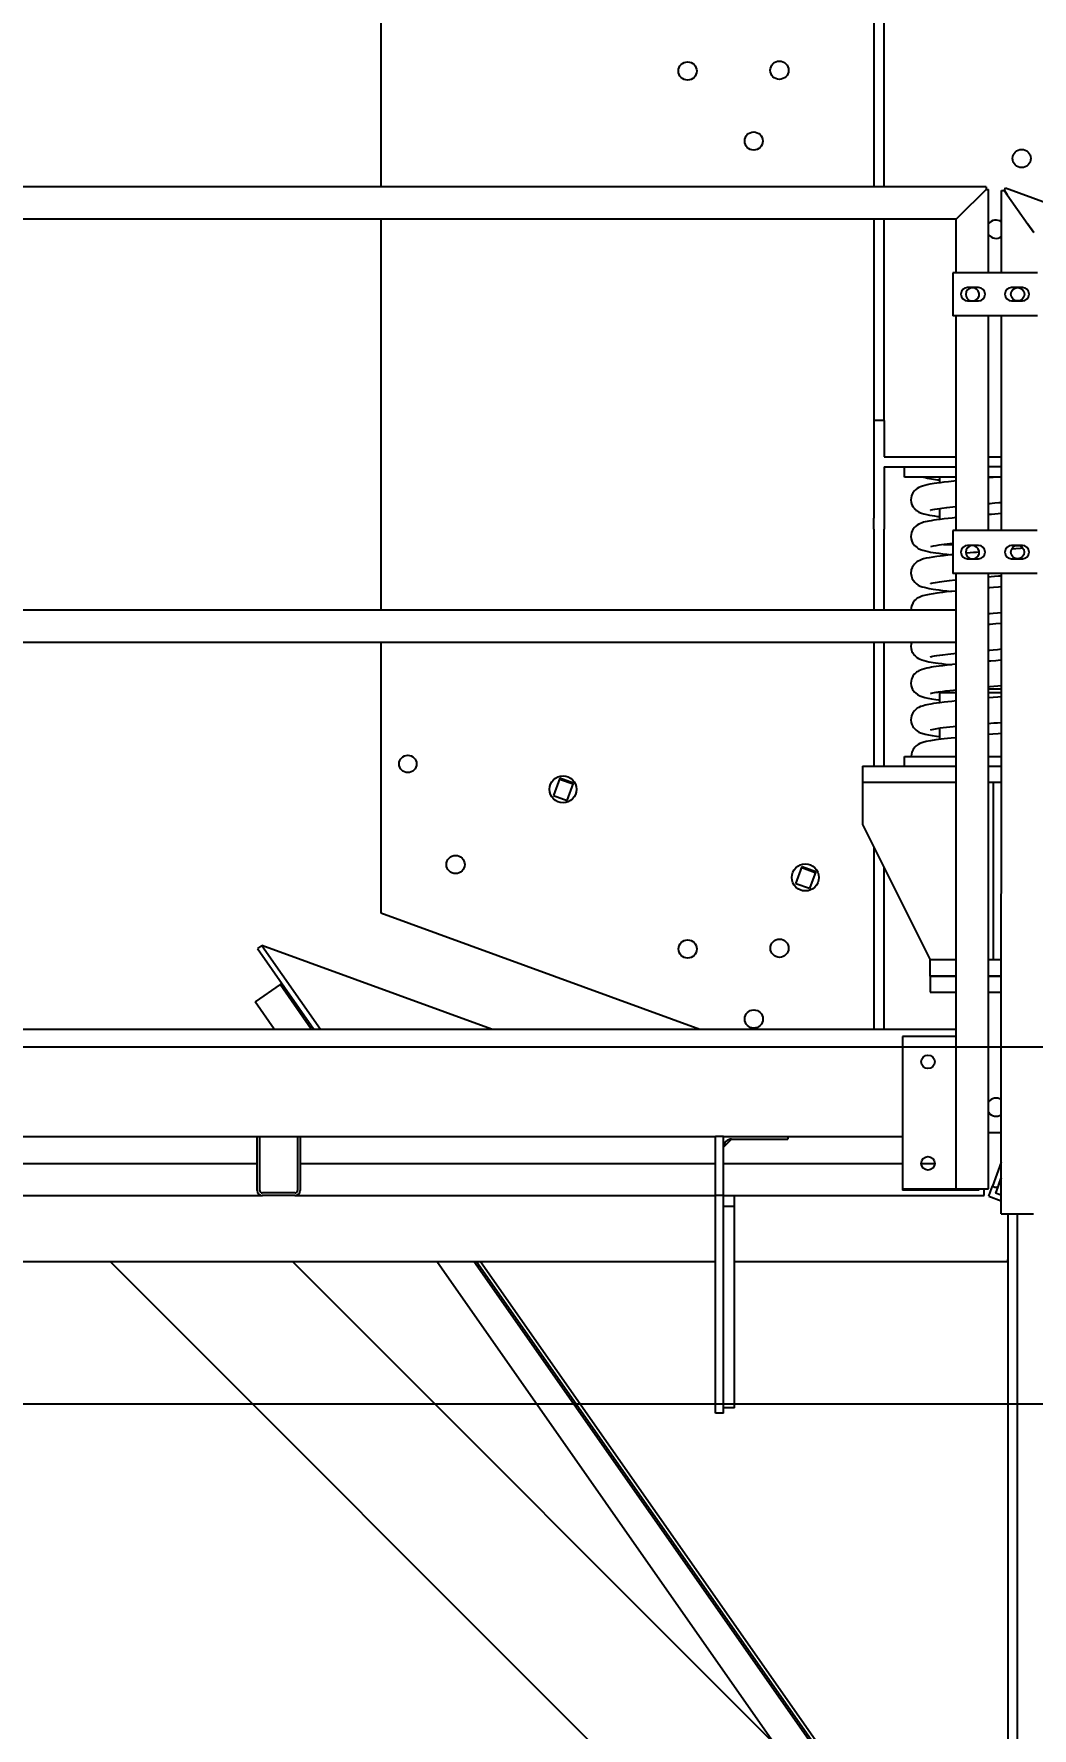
# Model space of a CAD drawing. Header units: millimetres. Extents: x 0 to 55611, y 0 to 32827.
# Drawn here: x 18248 to 19428, y 26948 to 28950 of the extents above; entities that cross this region are included whole.
import ezdxf

# ---------------------------------------------------------------- set-up
doc = ezdxf.new("R2010")
doc.units = ezdxf.units.MM
doc.header["$LTSCALE"] = 10
doc.header["$PDSIZE"] = -1
doc.linetypes.add('SLD-Continua', pattern=[0])
doc.layers.add('EQUIPO', color=30, linetype='SLD-Continua')
doc.layers.add('STRUC', color=5, linetype='SLD-Continua')
doc.layers.add('TEXT', color=1, linetype='SLD-Continua', lineweight=25)
doc.styles.add('1', font='romans.shx', dxfattribs={"height": 125})
doc.dimstyles.new('50', dxfattribs={"dimscale": 0, "dimtxt": 125, "dimasz": 125, "dimexe": 125, "dimexo": 125, "dimgap": 50, "dimtad": 1, "dimdec": 0, "dimlfac": 49.861111, "dimzin": 1, "dimtxsty": '1', "dimcen": 2.5, "dimclrd": 1, "dimclre": 1, "dimadec": 0, "dimazin": 0, "dimtfac": 1, "dimtdec": 0, "dimtmove": 0, "dimatfit": 3, "dimfxl": 1, "dimtzin": 1, "dimarcsym": 0})

# ---------------------------------------------------------------- blocks, each defined once
blk = doc.blocks.new('*D107')
at = {"color": 1, "lineweight": -2, "transparency": 16777216}
for p, q in [((17583.4, 28887.9), (17583.4, 31015.6)), ((29013, 23894.3), (29013, 31015.6)), ((28888, 30890.6), (17708.4, 30890.6))]:
    blk.add_line(p, q, dxfattribs=at)
at = {"color": 1, "transparency": 16777216}
for points in [[(17708.4, 30911.4), (17708.4, 30869.8), (17583.4, 30890.6)], [(28888, 30911.4), (28888, 30869.8), (29013, 30890.6)]]:
    blk.add_solid(points, dxfattribs=at)
at = {"layer": 'Defpoints', "color": 0, "transparency": 16777216}
for p in [(17583.4, 30890.6), (17583.4, 28762.9), (29013, 23769.3)]:
    blk.add_point(p, dxfattribs=at)
at = {"color": 0, "transparency": 16777216, "insert": (23298.2, 31003.1), "char_height": 125, "attachment_point": 5, "style": '1'}
blk.add_mtext('11430', dxfattribs=at)
blk = doc.blocks.new('*D108')
at = {"color": 1, "lineweight": -2, "transparency": 16777216}
for p, q in [((17583.4, 28887.9), (17583.4, 30587.3)), ((20408.4, 27752.3), (20408.4, 30587.3)), ((17708.4, 30462.3), (20283.4, 30462.3))]:
    blk.add_line(p, q, dxfattribs=at)
at = {"color": 1, "transparency": 16777216}
for points in [[(17708.4, 30483.1), (17708.4, 30441.4), (17583.4, 30462.3)], [(20283.4, 30483.1), (20283.4, 30441.4), (20408.4, 30462.3)]]:
    blk.add_solid(points, dxfattribs=at)
at = {"layer": 'Defpoints', "color": 0, "transparency": 16777216}
for p in [(20408.4, 30462.3), (17583.4, 28762.9), (20408.4, 27627.3)]:
    blk.add_point(p, dxfattribs=at)
at = {"color": 0, "transparency": 16777216, "insert": (18995.9, 30574.8), "char_height": 125, "attachment_point": 5, "style": '1'}
blk.add_mtext('2825', dxfattribs=at)

msp = doc.modelspace()

# ---------------------------------------------------------------- linework, layer by layer
at = {"color": 7, "linetype": 'SLD-Continua', "lineweight": 25}
for p, q in [((19434, 28667.6), (19334, 28667.6)), ((19334, 28667.6), (19334, 28666.8)), ((19334, 28666.8), (19334, 28617.6)), ((19364.3, 28650.1), (19351.6, 28650.1)), ((19351.6, 28634.2), (19364.3, 28634.2)), ((19416.3, 28650.1), (19403.6, 28650.1)), ((19403.6, 28634.2), (19416.3, 28634.2)), ((19334, 28617.6), (19334, 28616.8)), ((19434, 28616.8), (19334, 28616.8)), ((19433.9, 28362.8), (19333.9, 28362.8)), ((19333.9, 28362.8), (19333.9, 28362)), ((19333.9, 28362), (19333.9, 28312.8)), ((19364.3, 28345.3), (19351.6, 28345.3)), ((19416.3, 28345.3), (19403.6, 28345.3)), ((19333.9, 28312.8), (19333.9, 28312)), ((19351.6, 28329.4), (19364.3, 28329.4)), ((19403.6, 28329.4), (19416.3, 28329.4)), ((19433.9, 28312), (19333.9, 28312)), ((19227.3, 28084.5), (19227.3, 28065.5)), ((19227.3, 28084.5), (19338.2, 28084.5)), ((19376.3, 28084.5), (19391.4, 28084.5)), ((19227.3, 28065.5), (19338.2, 28065.5)), ((19227.3, 28065.5), (19227.3, 28015.5)), ((19376.3, 28065.5), (19391.4, 28065.5)), ((19381.7, 28065.5), (19381.7, 27855.5)), ((19227.3, 28015.5), (19307.3, 27855.5)), ((19307.3, 27836.4), (19307.3, 27855.5)), ((19338.2, 27855.5), (19307.3, 27855.5)), ((19391.4, 27855.5), (19376.3, 27855.5)), ((19338.2, 27836.4), (19307.3, 27836.4)), ((19391.3, 27836.4), (19376.3, 27836.4))]:
    msp.add_line(p, q, dxfattribs=at)
for centre, start, end in [((19351.6, 28642.2), 89.9908, 269.9908), ((19364.3, 28642.2), 269.9908, 89.9908), ((19403.6, 28642.2), 89.9908, 269.9908), ((19416.3, 28642.2), 269.9908, 89.9908), ((19351.6, 28337.4), 89.9908, 269.9908), ((19364.3, 28337.4), 269.9908, 89.9908), ((19403.6, 28337.4), 89.9908, 269.9908), ((19416.3, 28337.4), 269.9908, 89.9908)]:
    msp.add_arc(centre, 7.94, start, end, dxfattribs=at)
at = {"layer": 'EQUIPO', "linetype": 'SLD-Continua', "lineweight": 25}
for p, q in [((19240.8, 29897), (19240.8, 28769)), ((19252.8, 28769), (19252.8, 29897)), ((18657.8, 29470), (18657.8, 28769)), ((18657.8, 28730.9), (18657.8, 28269)), ((19240.8, 28730.9), (19240.8, 28493)), ((19252.8, 28493), (19252.8, 28730.9)), ((19252.8, 28493), (19240.8, 28493)), ((19240.8, 28493), (19240.8, 28377.4)), ((19252.8, 28493), (19252.8, 28450)), ((19252.8, 28450), (19338.2, 28450)), ((19252.8, 28438), (19252.8, 28377.4)), ((19252.8, 28438), (19338.2, 28438)), ((19276.8, 28426), (19276.8, 28438)), ((19376.3, 28450), (19391.5, 28450)), ((19391.5, 28438), (19376.3, 28438)), ((19338.2, 28426), (19276.8, 28426)), ((19318.3, 28426), (19318.3, 28419.3)), ((19391.5, 28426), (19376.3, 28426)), ((19240.8, 28364.7), (19240.8, 28377.4)), ((19252.8, 28377.4), (19252.8, 28364.7)), ((19318.3, 28388.9), (19318.3, 28375.9)), ((19240.8, 28364.7), (19240.8, 28269)), ((19252.8, 28269), (19252.8, 28364.7)), ((19323, 28346.3), (19323.3, 28346)), ((19333.9, 28346), (19323.3, 28346)), ((19284.6, 28269.3), (19284.6, 28269)), ((18657.8, 28230.9), (18657.8, 27911)), ((19240.8, 28230.9), (19240.8, 28108)), ((19252.8, 28108), (19252.8, 28230.9)), ((19284.7, 28226), (19284.7, 28226)), ((19319.8, 28172.5), (19318.3, 28171)), ((19376.3, 28176), (19378.3, 28176)), ((19378.3, 28176), (19391.5, 28176)), ((19318.3, 28171), (19318.3, 28159.3)), ((19338.2, 28171), (19318.3, 28171)), ((19378.3, 28171), (19376.3, 28171)), ((19391.5, 28171), (19378.3, 28171)), ((19318.3, 28129), (19318.3, 28116)), ((19240.8, 28108), (19240.8, 28084.5)), ((19252.8, 28084.5), (19252.8, 28108)), ((19276.8, 28084.5), (19276.8, 28096)), ((19276.8, 28096), (19338.2, 28096)), ((19285, 28096.6), (19284.6, 28096)), ((19376.3, 28096), (19391.4, 28096)), ((18869.6, 28070.1), (18862.2, 28049.8)), ((18885.1, 28063), (18869.1, 28068.8)), ((18885.6, 28064.3), (18869.6, 28070.1)), ((18878.2, 28044), (18885.6, 28064.3)), ((18862.2, 28049.8), (18878.2, 28044)), ((19240.8, 27988.4), (19240.8, 27773.8)), ((19148.6, 27945.5), (19156, 27965.9)), ((19155.5, 27964.6), (19171.5, 27958.8)), ((19156, 27965.9), (19172, 27960.1)), ((19172, 27960.1), (19164.6, 27939.7)), ((19252.8, 27773.8), (19252.8, 27964.4)), ((19164.6, 27939.7), (19148.6, 27945.5)), ((18657.8, 27911), (19034.8, 27773.8)), ((18517.3, 27872.5), (18512.1, 27868.9)), ((18517.3, 27872.5), (18586.4, 27773.8)), ((18788.6, 27773.8), (18517.3, 27872.5)), ((18517.3, 27872.5), (18517.3, 27872.5)), ((18512.1, 27868.9), (18578.7, 27773.8)), ((18538.7, 27826.5), (18509.2, 27805.9)), ((18539.6, 27827.2), (18538.7, 27826.5)), ((18575.6, 27773.8), (18538.7, 27826.5)), ((18540.7, 27828), (18539.6, 27827.2)), ((18531.7, 27773.8), (18509.2, 27805.9)), ((19122.9, 26929.5), (18724.2, 27499)), ((19269.2, 26783.3), (18768, 27499)), ((18771.1, 27499), (19279.4, 26773)), ((18775.9, 27499), (19295.4, 26757))]:
    msp.add_line(p, q, dxfattribs=at)
at = {"layer": 'EQUIPO', "linetype": 'SLD-Continua', "lineweight": 25, "flags": 128}
for points in [[(19338.2, 28421.5), (19335.4, 28421.2), (19329.1, 28420.6), (19323.6, 28419.9), (19319, 28419.4), (19315.2, 28418.9), (19312.1, 28418.4), (19309.6, 28418), (19306.9, 28417.6), (19303.9, 28417), (19300.8, 28416.3), (19298.1, 28415.5), (19295.9, 28414.7), (19293.9, 28413.8), (19292, 28412.7), (19289.9, 28411.1), (19288.6, 28409.7), (19286.8, 28407.3), (19286, 28405.7), (19285.3, 28403.8), (19284.8, 28401.5), (19284.6, 28399)], [(19387.3, 28426), (19381.7, 28425.5), (19376.3, 28425)], [(19284.6, 28399.3), (19285, 28395.9), (19285.8, 28393.2), (19286.8, 28391.3), (19287.3, 28390.5), (19287.8, 28389.9), (19288.6, 28389), (19288.9, 28388.6), (19289.2, 28388.3), (19289.5, 28388.1), (19289.8, 28387.8), (19290, 28387.6), (19290.3, 28387.3), (19290.5, 28387.1), (19291.2, 28386.5), (19292.3, 28385.7), (19293.8, 28384.8), (19297, 28383.4), (19300, 28382.5), (19303.2, 28381.7), (19306.4, 28381.1), (19309.6, 28380.5), (19312.5, 28380.1), (19316, 28379.6), (19318.3, 28379.3)], [(19376.3, 28394.9), (19376.5, 28394.9), (19378.3, 28395), (19380.6, 28395.2), (19383.6, 28395.5), (19388.4, 28395.9), (19391.5, 28396.2)], [(19338.2, 28378.2), (19333.4, 28377.7), (19328.4, 28377.2), (19324, 28376.7), (19319, 28376), (19314.9, 28375.5), (19311.5, 28375), (19308.4, 28374.5), (19305.9, 28374.1), (19303.7, 28373.6), (19301.5, 28373.1), (19299.5, 28372.6), (19297.8, 28372.1), (19296, 28371.4), (19294, 28370.5), (19292.1, 28369.4), (19290, 28367.8), (19288.6, 28366.4), (19286.9, 28364.1), (19286, 28362.4), (19285.3, 28360.5), (19284.8, 28358.2), (19284.6, 28355.7)], [(19307.6, 28387), (19307.6, 28387), (19307.9, 28387.1), (19308.6, 28387.3), (19310.3, 28387.6), (19312.8, 28388.1), (19315.8, 28388.6), (19321.1, 28389.3), (19327.1, 28390.1), (19333.9, 28390.9), (19338.2, 28391.3)], [(19391.5, 28383), (19387.7, 28382.7), (19379.7, 28382), (19376.3, 28381.7)], [(19284.6, 28355.9), (19284.9, 28353), (19285.7, 28350.2), (19286.5, 28348.5), (19287.5, 28346.9), (19288.7, 28345.4), (19290.2, 28343.9), (19291.8, 28342.7), (19293.2, 28341.8), (19296, 28340.5), (19298.7, 28339.6), (19301.6, 28338.8), (19304.8, 28338.1), (19307.7, 28337.5), (19310.8, 28337), (19313.8, 28336.6), (19317.5, 28336.1), (19321.9, 28335.5), (19327.1, 28334.9), (19332.6, 28334.3)], [(19333.9, 28334.4), (19328.2, 28333.8), (19323.2, 28333.2), (19319, 28332.7), (19315, 28332.2), (19310.4, 28331.5), (19306.3, 28330.8), (19302.7, 28330.1), (19299.6, 28329.3), (19298.2, 28328.9), (19296.6, 28328.3), (19294.9, 28327.6), (19293.2, 28326.7), (19291.6, 28325.8), (19290.1, 28324.5), (19289.4, 28323.9), (19288.6, 28323.1), (19287.4, 28321.6), (19286.1, 28319.3), (19285, 28316.3), (19284.6, 28312.3)], [(19365.1, 28337.4), (19364.4, 28337.3), (19361.9, 28337.1), (19358.6, 28336.8), (19354.7, 28336.4), (19350.2, 28336), (19349.5, 28336)], [(19416.8, 28342.1), (19414.1, 28341.8), (19408.4, 28341.3), (19403.5, 28340.8)], [(19284.6, 28312.6), (19285.1, 28308.8), (19286.1, 28305.9), (19287.4, 28303.7), (19289, 28301.7), (19291.1, 28299.9), (19293.2, 28298.5), (19295.6, 28297.3), (19297.8, 28296.5), (19300.3, 28295.8), (19303.2, 28295.1), (19306, 28294.5), (19308.5, 28294.1), (19311, 28293.6), (19314, 28293.2), (19317.6, 28292.7), (19321.9, 28292.2), (19327.1, 28291.6), (19332.6, 28291)], [(19307.6, 28300.3), (19307.6, 28300.3), (19307.8, 28300.4), (19308.9, 28300.7), (19310.9, 28301.1), (19313.5, 28301.6), (19318.3, 28302.3), (19323.8, 28303), (19330, 28303.8), (19337, 28304.5), (19338.2, 28304.7)], [(19376.3, 28308.2), (19377.2, 28308.3), (19379.5, 28308.5), (19383.2, 28308.8), (19388, 28309.2), (19391.5, 28309.5)], [(19391.5, 28296.4), (19387.9, 28296.1), (19382.3, 28295.6), (19377.9, 28295.2), (19376.3, 28295)], [(19338.2, 28291.5), (19337.2, 28291.4), (19331.4, 28290.8), (19326.3, 28290.3), (19322, 28289.8), (19318.4, 28289.3), (19315.3, 28288.9), (19310.8, 28288.2), (19306.3, 28287.5), (19302.2, 28286.6), (19298.7, 28285.7), (19297.4, 28285.3), (19295.9, 28284.7), (19294.1, 28283.9), (19292.1, 28282.8), (19290.3, 28281.4), (19289.3, 28280.5), (19288.4, 28279.5), (19286.7, 28277), (19285.2, 28273.5), (19284.8, 28271.4), (19284.6, 28269)], [(19376.3, 28264.9), (19378.2, 28265), (19381.9, 28265.4), (19386.8, 28265.8), (19391.5, 28266.2)], [(19391.5, 28253), (19390.7, 28253), (19384.9, 28252.5), (19381.2, 28252.1), (19378.1, 28251.9), (19376.3, 28251.7)], [(19285.5, 28230.9), (19284.9, 28229.2), (19284.6, 28226)], [(19284.6, 28226), (19284.8, 28223.6), (19285.2, 28221.6), (19285.8, 28220), (19286.4, 28218.8), (19286.9, 28217.9), (19287.3, 28217.2), (19287.6, 28216.8), (19288.1, 28216.2), (19289.4, 28214.7), (19291.4, 28213), (19293.6, 28211.6), (19295.3, 28210.8), (19297.6, 28209.9), (19300.1, 28209.2), (19302.9, 28208.5), (19305.8, 28207.9), (19308.5, 28207.4), (19310.9, 28207), (19313.4, 28206.6), (19316.6, 28206.2), (19320.5, 28205.7), (19325.2, 28205.1), (19330.9, 28204.5), (19332.6, 28204.3)], [(19307.6, 28213.7), (19307.6, 28213.7), (19308, 28213.8), (19309, 28214), (19310.5, 28214.4), (19312.4, 28214.7), (19315.3, 28215.2), (19318.6, 28215.7), (19322.3, 28216.2), (19328.3, 28216.9), (19335.2, 28217.7), (19338.2, 28218)], [(19376.3, 28221.5), (19377.8, 28221.7), (19381.8, 28222), (19386.9, 28222.5), (19391.5, 28222.9)], [(19338.2, 28204.9), (19333.5, 28204.4), (19327.5, 28203.7), (19322.3, 28203.1), (19317.9, 28202.6), (19314.3, 28202.1), (19311.3, 28201.7), (19308.9, 28201.3), (19306.3, 28200.8), (19303.4, 28200.2), (19300.5, 28199.5), (19297.9, 28198.8), (19295.8, 28198), (19293.8, 28197.1), (19292.6, 28196.4), (19291.3, 28195.5), (19289.9, 28194.4), (19288.5, 28193), (19286.8, 28190.6), (19286, 28189), (19285.3, 28187.1), (19284.8, 28184.9), (19284.6, 28182.4)], [(19391.5, 28209.7), (19390.6, 28209.6), (19384.9, 28209.1), (19379.2, 28208.6), (19376.3, 28208.4)], [(19284.6, 28182.6), (19284.9, 28179.4), (19285.7, 28176.9), (19286.5, 28175.1), (19287.2, 28173.9), (19288, 28173), (19288.8, 28172), (19289.8, 28170.9), (19292.4, 28169), (19295.1, 28167.6), (19297.6, 28166.6), (19301, 28165.6), (19304.6, 28164.8), (19309, 28164), (19313.8, 28163.2), (19317.7, 28162.7), (19318.3, 28162.6)], [(19307.6, 28170.4), (19307.7, 28170.4), (19308.6, 28170.6), (19310.5, 28171), (19312.6, 28171.4), (19314.3, 28171.7), (19315.9, 28172), (19317.3, 28172.2), (19319.1, 28172.4), (19322, 28172.8), (19325.8, 28173.3), (19330.7, 28173.9), (19335, 28174.3), (19338.2, 28174.7)], [(19376.3, 28178.2), (19378.4, 28178.4), (19382.7, 28178.8), (19387.3, 28179.2), (19391.5, 28179.6)], [(19338.2, 28161.6), (19333.1, 28161), (19328.2, 28160.5), (19323.8, 28160), (19318.8, 28159.4), (19314.7, 28158.8), (19311.3, 28158.3), (19308.2, 28157.8), (19305.7, 28157.4), (19303.4, 28156.9), (19301.3, 28156.4), (19299.5, 28155.9), (19297.8, 28155.4), (19296, 28154.8), (19294, 28153.9), (19292.1, 28152.8), (19290, 28151.2), (19288.6, 28149.8), (19286.9, 28147.4), (19286, 28145.8), (19285.3, 28143.9), (19284.8, 28141.6), (19284.6, 28139)], [(19391.5, 28166.4), (19387.1, 28166), (19381.6, 28165.5), (19376.6, 28165.1), (19376.3, 28165.1)], [(19284.6, 28139.3), (19285, 28136.1), (19285.7, 28133.5), (19286.7, 28131.5), (19287.6, 28130.1), (19289.1, 28128.4), (19290.6, 28126.9), (19292.2, 28125.8), (19293.9, 28124.8), (19295.7, 28124), (19297.6, 28123.3), (19301.2, 28122.2), (19305.2, 28121.4), (19309.7, 28120.6), (19314.6, 28119.8), (19318.3, 28119.3)], [(19376.3, 28134.9), (19379.1, 28135.1), (19382.7, 28135.5), (19387, 28135.8), (19391.4, 28136.2)], [(19338.2, 28118.2), (19337.3, 28118.1), (19332.2, 28117.6), (19327.7, 28117.1), (19323.8, 28116.7), (19320.3, 28116.2), (19313.8, 28115.4), (19307.7, 28114.4), (19302.4, 28113.4), (19298.8, 28112.4), (19295.1, 28111.1), (19293, 28110), (19291.9, 28109.3), (19290.6, 28108.3), (19289, 28106.8), (19287.3, 28104.3), (19285.7, 28100.9), (19285.2, 28098.7), (19285, 28096.3)], [(19391.5, 28123.1), (19387.5, 28122.7), (19381.2, 28122.2), (19376.3, 28121.7)]]:
    msp.add_lwpolyline(points, dxfattribs=at)
at = {"layer": 'EQUIPO', "linetype": 'SLD-Continua', "lineweight": 25}
for centre, radius in [((19020.5, 28906), 10.8), ((19129.1, 28906.9), 10.8), ((19098.7, 28823.2), 10.7), ((19415.5, 28802.6), 10.8), ((18689.8, 28087.1), 10.3), ((18873.3, 28057.1), 16), ((18746.2, 27968.2), 10.8), ((19159.7, 27952.9), 16), ((19020.6, 27868.4), 10.8), ((19129.2, 27869.3), 10.8), ((19098.8, 27785.6), 10.8)]:
    msp.add_circle(centre, radius, dxfattribs=at)
for centre, radius, start, end in [((19385.1, 28719), 10.8, 52.5906, 144.8458), ((19385.1, 28719), 10.8, 215.1542, 307.3724), ((19330.9, 28547.6), 125.6, 255.5005, 264.2437), ((19350.8, 28140.2), 208, 94.6501, 101.9807), ((19358, 27880.9), 251.3, 94.5223, 101.5998), ((19385.2, 27681.4), 10.8, 55.5911, 145.9842), ((19385.2, 27681.4), 10.8, 214.0158, 304.3719)]:
    msp.add_arc(centre, radius, start, end, dxfattribs=at)
at = {"layer": 'STRUC', "linetype": 'SLD-Continua', "lineweight": 25}
for p, q in [((19373.3, 28769), (17644.1, 28769)), ((19344.3, 28737), (19370.2, 28762.9)), ((19370.2, 28762.9), (19373.3, 28766)), ((19373.3, 28766), (19370.2, 28762.9)), ((19373.3, 28769), (19373.3, 28766)), ((19373.3, 28766), (19376.3, 28766)), ((19376.3, 28667.6), (19376.3, 28766)), ((19391.6, 28764.6), (19395.1, 28764.6)), ((19391.6, 28667.6), (19391.6, 28764.6)), ((19395.1, 28764.6), (19396.2, 28767.8)), ((19395.1, 28764.6), (19398.5, 28759.7)), ((19398.5, 28759.7), (19395.1, 28764.6)), ((19396.2, 28767.8), (22490.5, 27640.5)), ((19398.5, 28759.7), (19422.9, 28724.8)), ((19338.2, 28730.9), (19344.3, 28737)), ((19344.3, 28737), (19338.2, 28730.9)), ((19338.2, 28730.9), (17679.2, 28730.9)), ((19338.2, 28667.6), (19338.2, 28730.9)), ((19422.9, 28724.8), (19429.7, 28715.1)), ((19429.7, 28715.1), (19422.9, 28724.8)), ((19338.2, 28362.8), (19338.2, 28616.8)), ((19376.3, 28362.8), (19376.3, 28616.8)), ((19391.5, 28362.8), (19391.6, 28616.8)), ((19338.2, 28269), (19338.2, 28312)), ((19376.3, 27585), (19376.3, 28312)), ((19391.3, 27555.3), (19391.5, 28312)), ((17679.2, 28269), (19338.2, 28269)), ((19338.2, 28262.9), (19338.2, 28269)), ((19338.2, 28237), (19338.2, 28262.9)), ((19338.2, 28230.9), (19338.2, 28237)), ((17679.2, 28230.9), (19338.2, 28230.9)), ((19338.2, 27585), (19338.2, 28230.9)), ((19307.3, 27836.4), (19307.3, 27817.4)), ((19307.3, 27836.4), (19338.2, 27836.4)), ((19376.3, 27836.4), (19391.3, 27836.4)), ((19307.3, 27817.4), (19338.2, 27817.4)), ((19376.3, 27817.4), (19391.3, 27817.4)), ((17679.2, 27773.8), (19338.2, 27773.8)), ((19274.7, 27765), (19274.7, 27585)), ((19338.2, 27765), (19274.7, 27765)), ((17963.1, 27646.8), (18511.7, 27646.8)), ((18511.7, 27583), (18511.7, 27646.8)), ((18511.7, 27646.8), (18514.7, 27646.8)), ((18514.7, 27646.8), (18559.4, 27646.8)), ((18514.7, 27583), (18514.7, 27646.8)), ((18559.4, 27646.8), (18559.4, 27583)), ((18559.4, 27646.8), (18562.5, 27646.8)), ((18562.5, 27646.8), (19053.5, 27646.8)), ((18562.5, 27646.8), (18562.5, 27583)), ((19063.1, 27646.8), (19053.5, 27646.8)), ((19053.5, 27576.9), (19053.5, 27646.8)), ((19063.1, 27646.8), (19274.7, 27646.8)), ((19063.1, 27576.9), (19063.1, 27646.8)), ((19063.1, 27634.1), (19072.6, 27643.6)), ((19072.6, 27643.6), (19139.1, 27643.6)), ((19139.1, 27646.8), (19139.1, 27643.6)), ((19376.3, 27651.4), (19391.3, 27651.4)), ((17963.1, 27615), (18511.7, 27615)), ((18562.5, 27615), (19053.5, 27615)), ((19063.1, 27615), (19274.7, 27615)), ((19296.8, 27615), (19312.7, 27615)), ((19391.3, 27616.5), (19380.9, 27588.1)), ((19391.3, 27597.9), (19384.7, 27579.9)), ((19388, 27588.9), (19391.3, 27597.9)), ((17963.1, 27576.9), (18517.8, 27576.9)), ((18556.4, 27580), (18517.8, 27580)), ((18556.4, 27576.9), (18517.8, 27576.9)), ((18556.4, 27576.9), (19053.5, 27576.9)), ((19063.1, 27576.9), (19053.5, 27576.9)), ((19053.5, 27319.9), (19053.5, 27576.9)), ((19063.1, 27319.9), (19063.1, 27576.9)), ((19063.1, 27576.9), (19371.1, 27576.9)), ((19075.8, 27564.2), (19075.8, 27576.9)), ((19274.7, 27585), (19338.2, 27585)), ((19274.7, 27585), (19274.7, 27583.3)), ((19364.7, 27583.3), (19274.7, 27583.3)), ((19338.2, 27585), (19344.3, 27585)), ((19344.3, 27585), (19370.2, 27585)), ((19364.7, 27585), (19364.7, 27583.3)), ((19370.2, 27585), (19376.3, 27585)), ((19371.1, 27583), (19371.1, 27585)), ((19371.1, 27576.9), (19371.1, 27583)), ((19376.6, 27576.1), (19378.7, 27581.9)), ((19376.6, 27576.1), (19391.3, 27570.8)), ((19378.7, 27581.9), (19380.9, 27588.1)), ((19380.9, 27588.1), (19383.9, 27587)), ((19391.3, 27577.5), (19384.7, 27579.9)), ((19075.8, 27564.2), (19063.1, 27564.2)), ((19075.8, 27326.2), (19075.8, 27564.2)), ((19391.3, 27555.3), (19398.1, 27555.3)), ((19398.1, 27555.3), (19422.5, 27555.3)), ((19399.1, 27555.3), (19399.1, 24795.9)), ((19410.2, 27555.3), (19410.2, 24795.9)), ((19422.5, 27555.3), (19429.4, 27555.3)), ((17975.8, 27499), (19053.5, 27499)), ((19399.1, 26437.8), (18337.9, 27499)), ((18337.9, 27499), (18341.5, 27499)), ((18549.9, 27499), (18553.5, 27499)), ((19399.1, 26653.4), (18553.5, 27499)), ((19075.8, 27499), (19399.1, 27499)), ((19399.1, 27499), (19399.1, 27501.4)), ((19063.1, 27319.9), (19053.5, 27319.9)), ((19075.8, 27326.2), (19063.1, 27326.2))]:
    msp.add_line(p, q, dxfattribs=at)
for centre in [(19410.7, 28642.2), (19410.6, 28337.4), (19304.7, 27735), (19304.7, 27615)]:
    msp.add_circle(centre, 7.94, dxfattribs=at)
for centre, radius, start, end in [((19357.3, 28642), 7.94, 282.9568, 180), ((19357.3, 28642), 7.94, 180, 257.0247), ((19357.3, 28337.2), 7.94, 282.9567, 180), ((19357.3, 28337.2), 7.94, 180, 257.0248), ((19072.6, 27634.1), 9.53, 90, 180), ((18517.8, 27583), 6.1, 180, 270), ((18517.8, 27583), 3.05, 180, 270), ((18556.4, 27583), 3.05, 270, 0), ((18556.4, 27583), 6.1, 270, 0), ((19385, 27590), 3.17, 249.9815, 339.9815)]:
    msp.add_arc(centre, radius, start, end, dxfattribs=at)
at = {"layer": 'TEXT'}
for p, q in [((20472.7, 27752.4), (16941.2, 27752.4)), ((19964.6, 27330.4), (15578.6, 27330.4))]:
    msp.add_line(p, q, dxfattribs=at)

# ---------------------------------------------------------------- dimensions: what is measured, and where the dimension line sits
for base, p1, p2, picture, middle in [((17583.4, 30890.6), (29013, 23769.3), (17583.4, 28762.9), '*D107', (23298.2, 31003.1)), ((20408.4, 30462.3), (17583.4, 28762.9), (20408.4, 27627.3), '*D108', (18995.9, 30574.8))]:
    dim = msp.add_linear_dim(base=base, p1=p1, p2=p2, dimstyle='50', override={"dimscale": 1, "dimlfac": 1})
    dim.commit()
    dim.dimension.update_dxf_attribs({"geometry": picture, "text_midpoint": middle})

# ---------------------------------------------------------------- leaders
msp.add_leader([(20285.2, 27192.4), (19018, 26194)], dimstyle='50', override={"dimscale": 1, "dimlfac": 1})

doc.saveas('drawing.dxf')
